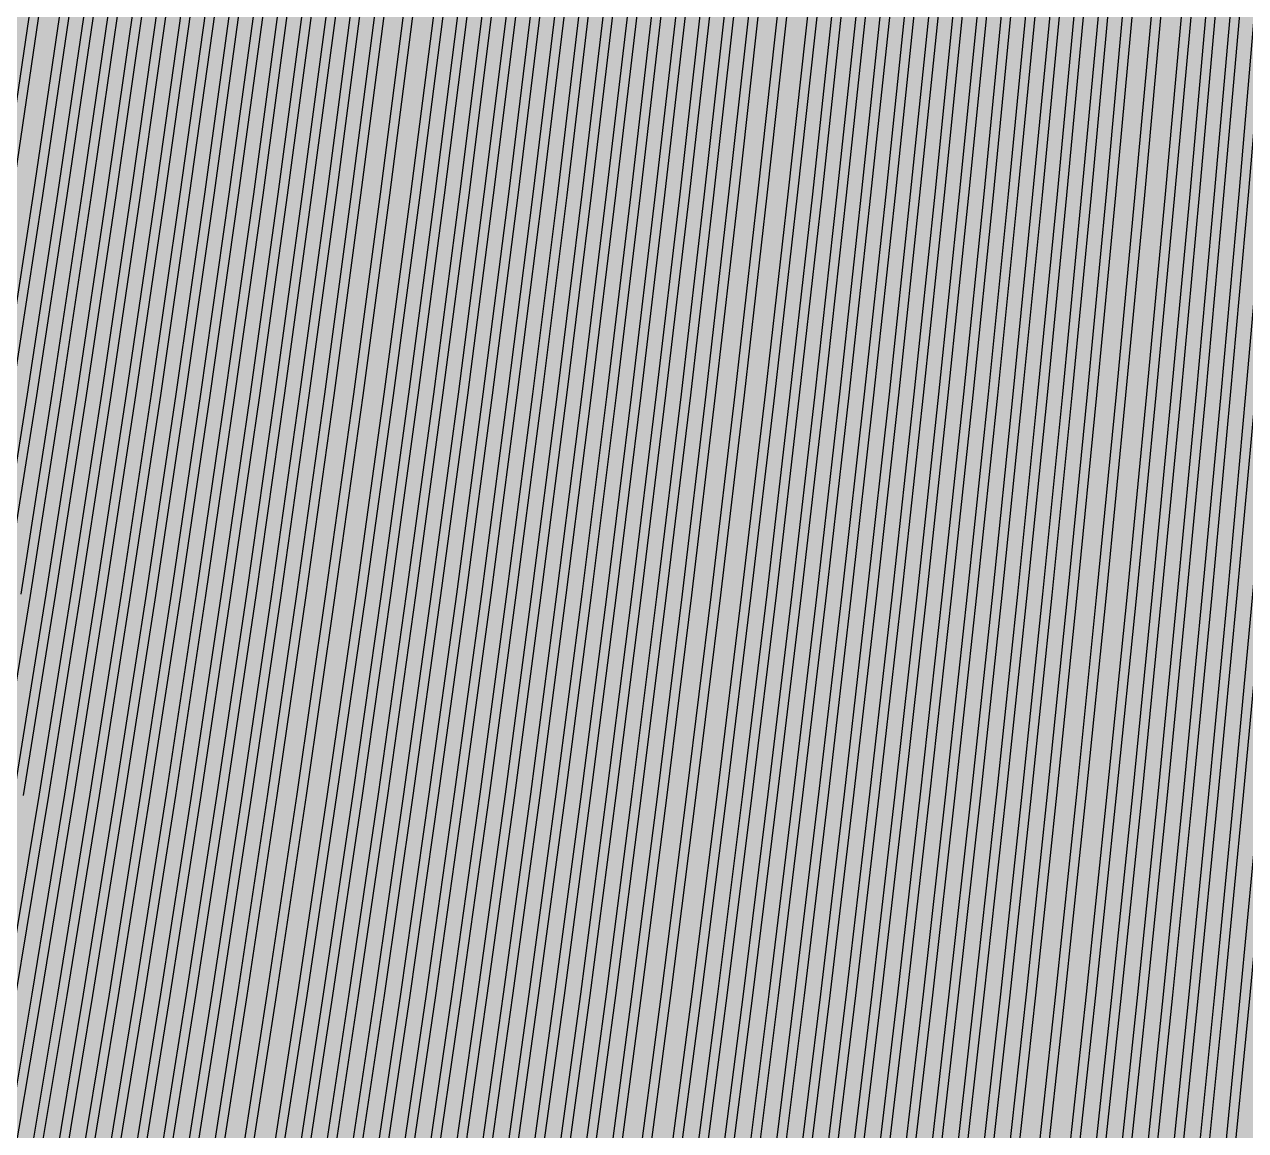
# Model space of a CAD drawing. Header units: metres. Extents: x -7231 to 10969, y -37556 to 1873.
# Drawn here: x 1030.8 to 1299.5, y -1401.5 to -1158.1 of the extents above; entities that cross this region are included whole.
import ezdxf

# ---------------------------------------------------------------- set-up
doc = ezdxf.new("R2010")
doc.units = ezdxf.units.M
doc.layers.add('Metal1', color=4, linetype='CONTINUOUS')
doc.layers.add('Polyimide', color=7, linetype='CONTINUOUS')

msp = doc.modelspace()

# ---------------------------------------------------------------- hatches: boundary and pattern name
at = {"layer": 'Polyimide'}
msp.add_hatch(color=7, dxfattribs=at).paths.add_polyline_path([(4065.69, -468), (4066.67, -501.99), (4068.51, -535.99), (4071.41, -569.99), (4075.54, -603.99), (4081.04, -637.99), (4088.01, -671.99), (4096.52, -705.98), (4106.62, -739.98), (4118.33, -773.98), (4131.63, -807.98), (4146.49, -841.98), (4162.87, -875.98), (4180.68, -909.97), (4199.83, -943.97), (4220.22, -977.97), (4241.73, -1011.97), (4264.21, -1045.97), (4287.52, -1079.96), (4311.51, -1113.96), (4336.01, -1147.96), (4360.86, -1181.96), (4385.88, -1215.96), (4410.89, -1249.96), (4435.74, -1283.95), (4460.24, -1317.95), (4484.23, -1351.95), (4507.54, -1385.95), (4530.02, -1419.95), (4551.53, -1453.94), (4571.92, -1487.94), (4591.07, -1521.94), (4608.88, -1555.94), (4625.26, -1589.94), (4640.12, -1623.94), (4653.42, -1657.93), (4665.13, -1691.93), (4675.23, -1725.93), (4683.74, -1759.93), (4690.71, -1793.93), (4696.21, -1827.93), (4700.34, -1861.92), (4703.24, -1895.92), (4705.08, -1929.92), (4706.06, -1963.92), (4706.44, -1997.92), (4706.5, -2031.91), (4706.5, -4793.02), (4709.95, -4838.39), (4720.22, -4882.71), (4737.08, -4924.98), (4760.13, -4964.2), (4788.85, -4999.49), (4822.58, -5030.03), (4860.53, -5055.12), (4901.85, -5074.18), (4901.85, -5074.18), (4970.68, -5105.23), (5034.7, -5145.26), (5092.76, -5193.54), (5143.8, -5249.19), (5186.89, -5311.2), (5221.24, -5378.44), (5246.23, -5449.69), (5261.41, -5523.66), (5266.5, -5599), (5261.41, -5674.34), (5246.23, -5748.31), (5221.24, -5819.56), (5186.89, -5886.8), (5143.8, -5948.81), (5092.76, -6004.46), (5034.7, -6052.74), (4970.68, -6092.77), (4901.85, -6123.82), (4860.53, -6142.88), (4822.58, -6167.97), (4788.85, -6198.51), (4760.13, -6233.8), (4737.08, -6273.02), (4720.22, -6315.29), (4709.95, -6359.61), (4706.5, -6404.98), (4706.5, -9221.52), (4709.95, -9266.88), (4720.22, -9311.21), (4737.08, -9353.47), (4760.13, -9392.7), (4788.85, -9427.98), (4822.58, -9458.52), (4860.53, -9483.61), (4901.85, -9502.67), (4970.68, -9533.72), (5034.7, -9573.75), (5092.76, -9622.03), (5143.8, -9677.68), (5186.89, -9739.69), (5221.24, -9806.94), (5246.23, -9878.19), (5261.41, -9952.16), (5266.5, -10027.49), (5261.41, -10102.83), (5246.23, -10176.8), (5221.24, -10248.05), (5186.89, -10315.3), (5143.8, -10377.31), (5092.76, -10432.96), (5034.7, -10481.24), (4970.68, -10521.27), (4901.85, -10552.32), (4860.53, -10571.38), (4822.58, -10596.46), (4788.85, -10627), (4760.13, -10662.29), (4737.08, -10701.52), (4720.22, -10743.78), (4709.95, -10788.1), (4706.5, -10833.47), (4706.5, -13650.01), (4709.95, -13695.38), (4720.22, -13739.7), (4737.08, -13781.96), (4760.13, -13821.19), (4788.85, -13856.48), (4822.58, -13887.02), (4860.53, -13912.11), (4901.85, -13931.17), (4970.68, -13962.22), (5034.7, -14002.25), (5092.76, -14050.53), (5143.8, -14106.18), (5186.89, -14168.19), (5221.24, -14235.43), (5246.23, -14306.68), (5261.41, -14380.65), (5266.5, -14455.99), (5261.41, -14531.33), (5246.23, -14605.29), (5221.24, -14676.55), (5186.89, -14743.79), (5143.8, -14805.8), (5092.76, -14861.45), (5034.7, -14909.73), (4970.68, -14949.76), (4901.85, -14980.81), (4860.53, -14999.87), (4822.58, -15024.96), (4788.85, -15055.5), (4760.13, -15090.79), (4737.08, -15130.01), (4720.22, -15172.27), (4709.95, -15216.6), (4706.5, -15261.97), (4706.5, -15455.99), (4720.95, -15750.04), (4764.14, -16041.26), (4835.68, -16326.84), (4934.86, -16604.04), (5060.74, -16870.18), (5212.09, -17122.7), (5387.47, -17359.17), (5585.18, -17577.31), (5803.32, -17775.02), (6039.79, -17950.4), (6292.31, -18101.75), (6558.45, -18227.63), (6835.65, -18326.81), (7121.23, -18398.34), (7412.45, -18441.54), (7706.5, -18455.99), (9969.01, -18455.99), (10047.42, -18459.84), (10125.08, -18471.36), (10201.23, -18490.44), (10275.15, -18516.89), (10346.12, -18550.45), (10413.46, -18590.81), (10476.52, -18637.58), (10534.69, -18690.3), (10587.41, -18748.47), (10634.18, -18811.53), (10674.54, -18878.87), (10708.11, -18949.84), (10734.56, -19023.76), (10753.63, -19099.92), (10765.15, -19177.58), (10769.01, -19255.99), (10769.01, -20895.8), (10730.24, -20951.41), (10694.6, -21009.08), (10662.21, -21068.63), (10633.17, -21129.89), (10607.55, -21192.66), (10585.45, -21256.74), (10566.93, -21321.96), (10552.05, -21388.09), (10540.84, -21454.95), (10533.35, -21522.33), (10529.6, -21590.02), (10529.6, -21657.81), (10533.35, -21725.5), (10540.84, -21792.87), (10552.05, -21859.73), (10566.93, -21925.87), (10585.45, -21991.08), (10607.55, -22055.17), (10633.17, -22117.94), (10662.21, -22179.19), (10694.6, -22238.74), (10730.24, -22296.41), (10769.01, -22352.03), (10769.01, -32454.24), (10728.74, -32510.49), (10691.72, -32568.92), (10658.05, -32629.35), (10627.85, -32691.58), (10601.2, -32755.42), (10578.21, -32820.67), (10558.93, -32887.1), (10543.44, -32954.52), (10531.77, -33022.71), (10523.97, -33091.44), (10520.07, -33160.51), (10520.07, -33229.69), (10523.97, -33298.75), (10531.77, -33367.49), (10543.44, -33435.67), (10558.93, -33503.09), (10578.21, -33569.53), (10601.2, -33634.77), (10627.85, -33698.61), (10658.05, -33760.85), (10691.72, -33821.28), (10728.74, -33879.71), (10769.01, -33935.96), (10769.01, -36556), (10765.15, -36634.41), (10753.63, -36712.07), (10734.56, -36788.23), (10708.11, -36862.15), (10674.54, -36933.12), (10634.18, -37000.46), (10587.41, -37063.51), (10534.69, -37121.69), (10476.52, -37174.41), (10413.46, -37221.18), (10346.12, -37261.54), (10275.15, -37295.1), (10201.23, -37321.55), (10125.08, -37340.63), (10047.42, -37352.15), (9969.01, -37356), (-6231.01, -37356), (-6309.42, -37352.15), (-6387.08, -37340.63), (-6463.23, -37321.55), (-6537.15, -37295.1), (-6608.12, -37261.54), (-6675.46, -37221.18), (-6738.52, -37174.41), (-6796.69, -37121.69), (-6849.41, -37063.51), (-6896.18, -37000.46), (-6936.54, -36933.12), (-6970.11, -36862.15), (-6996.56, -36788.23), (-7015.63, -36712.07), (-7027.15, -36634.41), (-7031.01, -36556), (-7031.01, -33936), (-6990.74, -33879.75), (-6953.7, -33821.31), (-6920.03, -33760.88), (-6889.82, -33698.64), (-6863.18, -33634.8), (-6840.18, -33569.55), (-6820.9, -33503.11), (-6805.4, -33435.69), (-6793.74, -33367.49), (-6785.94, -33298.75), (-6782.03, -33229.68), (-6782.03, -33160.5), (-6785.94, -33091.43), (-6793.74, -33022.69), (-6805.4, -32954.5), (-6820.9, -32887.07), (-6840.18, -32820.63), (-6863.18, -32755.39), (-6889.82, -32691.54), (-6920.03, -32629.3), (-6953.7, -32568.87), (-6990.74, -32510.43), (-7031.01, -32454.18), (-7031.01, -22364.83), (-6990.74, -22308.58), (-6953.7, -22250.14), (-6920.03, -22189.71), (-6889.82, -22127.47), (-6863.18, -22063.62), (-6840.18, -21998.38), (-6820.9, -21931.94), (-6805.4, -21864.51), (-6793.74, -21796.32), (-6785.94, -21727.58), (-6782.03, -21658.51), (-6782.03, -21589.33), (-6785.94, -21520.26), (-6793.74, -21451.52), (-6805.4, -21383.32), (-6820.9, -21315.9), (-6840.18, -21249.46), (-6863.18, -21184.21), (-6889.82, -21120.37), (-6920.03, -21058.13), (-6953.7, -20997.7), (-6990.74, -20939.26), (-7031.01, -20883.01), (-7031.01, -19255.99), (-7027.15, -19177.58), (-7015.63, -19099.92), (-6996.56, -19023.76), (-6970.11, -18949.84), (-6936.54, -18878.87), (-6896.18, -18811.53), (-6849.41, -18748.47), (-6796.69, -18690.3), (-6738.52, -18637.58), (-6675.46, -18590.81), (-6608.12, -18550.45), (-6537.15, -18516.89), (-6463.23, -18490.44), (-6387.08, -18471.36), (-6309.42, -18459.84), (-6231.01, -18455.99), (-3968.5, -18455.99), (-3674.45, -18441.54), (-3383.23, -18398.34), (-3097.65, -18326.81), (-2820.45, -18227.63), (-2554.31, -18101.75), (-2301.79, -17950.4), (-2065.32, -17775.02), (-1847.18, -17577.31), (-1649.47, -17359.17), (-1474.09, -17122.7), (-1322.74, -16870.18), (-1196.86, -16604.04), (-1097.68, -16326.84), (-1026.14, -16041.26), (-982.95, -15750.04), (-968.5, -15455.99), (-968.5, -15261.97), (-971.95, -15216.6), (-982.22, -15172.27), (-999.08, -15130.01), (-1022.13, -15090.79), (-1050.85, -15055.5), (-1084.58, -15024.96), (-1122.53, -14999.87), (-1163.85, -14980.81), (-1232.68, -14949.76), (-1296.7, -14909.73), (-1354.76, -14861.45), (-1405.8, -14805.8), (-1448.89, -14743.79), (-1483.24, -14676.55), (-1508.23, -14605.29), (-1523.41, -14531.33), (-1528.5, -14455.99), (-1523.41, -14380.65), (-1508.23, -14306.68), (-1483.24, -14235.43), (-1448.89, -14168.19), (-1405.8, -14106.18), (-1354.76, -14050.53), (-1296.7, -14002.25), (-1232.68, -13962.22), (-1163.85, -13931.17), (-1122.53, -13912.11), (-1084.58, -13887.02), (-1050.85, -13856.48), (-1022.13, -13821.19), (-999.08, -13781.96), (-982.22, -13739.7), (-971.95, -13695.38), (-968.5, -13650.01), (-968.5, -12309.64), (-971.95, -12264.27), (-982.22, -12219.94), (-999.08, -12177.68), (-1022.13, -12138.46), (-1050.85, -12103.17), (-1084.58, -12072.63), (-1122.53, -12047.54), (-1163.85, -12028.48), (-1232.68, -11997.43), (-1296.7, -11957.4), (-1354.76, -11909.12), (-1405.8, -11853.47), (-1448.89, -11791.46), (-1483.24, -11724.22), (-1508.23, -11652.96), (-1523.41, -11579), (-1528.5, -11503.66), (-1523.41, -11428.32), (-1508.23, -11354.35), (-1483.24, -11283.1), (-1448.89, -11215.86), (-1405.8, -11153.85), (-1354.76, -11098.2), (-1296.7, -11049.92), (-1232.68, -11009.89), (-1163.85, -10978.84), (-1122.53, -10959.78), (-1084.58, -10934.69), (-1050.85, -10904.15), (-1022.13, -10868.86), (-999.08, -10829.63), (-982.22, -10787.37), (-971.95, -10743.05), (-968.5, -10697.68), (-968.5, -9357.31), (-971.95, -9311.94), (-982.22, -9267.62), (-999.08, -9225.35), (-1022.13, -9186.13), (-1050.85, -9150.84), (-1084.58, -9120.3), (-1122.53, -9095.21), (-1163.85, -9076.15), (-1163.85, -9076.15), (-1232.68, -9045.1), (-1296.7, -9005.07), (-1354.76, -8956.79), (-1405.8, -8901.14), (-1448.89, -8839.13), (-1483.24, -8771.89), (-1508.23, -8700.64), (-1523.41, -8626.67), (-1528.5, -8551.33), (-1523.41, -8475.99), (-1508.23, -8402.02), (-1483.24, -8330.77), (-1448.89, -8263.53), (-1405.8, -8201.52), (-1354.76, -8145.87), (-1296.7, -8097.59), (-1232.68, -8057.56), (-1163.85, -8026.51), (-1163.85, -8026.51), (-1122.53, -8007.45), (-1084.58, -7982.36), (-1050.85, -7951.82), (-1022.13, -7916.53), (-999.08, -7877.31), (-982.22, -7835.04), (-971.95, -7790.72), (-968.5, -7745.35), (-968.5, -6404.98), (-971.95, -6359.61), (-982.22, -6315.29), (-999.08, -6273.02), (-1022.13, -6233.8), (-1050.85, -6198.51), (-1084.58, -6167.97), (-1122.53, -6142.88), (-1163.85, -6123.82), (-1163.85, -6123.82), (-1232.68, -6092.77), (-1296.7, -6052.74), (-1354.76, -6004.46), (-1405.8, -5948.81), (-1448.89, -5886.8), (-1483.24, -5819.56), (-1508.23, -5748.31), (-1523.41, -5674.34), (-1528.5, -5599), (-1523.41, -5523.66), (-1508.23, -5449.69), (-1483.24, -5378.44), (-1448.89, -5311.2), (-1405.8, -5249.19), (-1354.76, -5193.54), (-1296.7, -5145.26), (-1232.68, -5105.23), (-1163.85, -5074.18), (-1163.85, -5074.18), (-1122.53, -5055.12), (-1084.58, -5030.03), (-1050.85, -4999.49), (-1022.13, -4964.2), (-999.08, -4924.98), (-982.22, -4882.71), (-971.95, -4838.39), (-968.5, -4793.02), (-968.5, -2031.91), (-968.44, -1997.92), (-968.06, -1963.92), (-967.05, -1929.92), (-965.18, -1895.92), (-962.22, -1861.92), (-958.01, -1827.93), (-952.41, -1793.93), (-945.31, -1759.93), (-936.64, -1725.93), (-926.35, -1691.93), (-914.43, -1657.93), (-900.88, -1623.94), (-885.74, -1589.94), (-869.05, -1555.94), (-850.91, -1521.94), (-831.4, -1487.94), (-810.63, -1453.94), (-788.72, -1419.95), (-765.82, -1385.95), (-742.07, -1351.95), (-717.63, -1317.95), (-692.67, -1283.95), (-667.36, -1249.96), (-641.88, -1215.96), (-616.39, -1181.96), (-591.08, -1147.96), (-566.12, -1113.96), (-541.68, -1079.96), (-517.93, -1045.97), (-495.03, -1011.97), (-473.12, -977.97), (-452.35, -943.97), (-432.84, -909.97), (-414.7, -875.98), (-398.01, -841.98), (-382.87, -807.98), (-369.32, -773.98), (-357.4, -739.98), (-347.11, -705.98), (-338.44, -671.99), (-331.34, -637.99), (-325.74, -603.99), (-321.53, -569.99), (-318.57, -535.99), (-316.7, -501.99), (-315.69, -468), (-315.31, -434), (-315.25, -400), (-315.25, 401), (-315.25, 451), (-315.25, 1644), (-270.25, 1644), (-270.03, 1637.13), (-269.35, 1630.29), (-268.23, 1623.52), (-266.67, 1616.82), (-264.68, 1610.25), (-262.26, 1603.82), (-259.42, 1597.56), (-256.18, 1591.5), (-252.55, 1585.67), (-248.55, 1580.08), (-244.19, 1574.77), (-239.5, 1569.75), (-234.48, 1565.06), (-229.17, 1560.7), (-223.58, 1556.7), (-217.75, 1553.07), (-211.69, 1549.83), (-205.43, 1546.99), (-199, 1544.57), (-192.43, 1542.58), (-185.73, 1541.02), (-178.96, 1539.9), (-172.12, 1539.22), (-165.25, 1539), (-158.38, 1539.22), (-151.54, 1539.9), (-144.77, 1541.02), (-138.07, 1542.58), (-131.5, 1544.57), (-125.07, 1546.99), (-118.81, 1549.83), (-112.75, 1553.07), (-106.92, 1556.7), (-101.33, 1560.7), (-96.02, 1565.06), (-91, 1569.75), (-86.31, 1574.77), (-81.95, 1580.08), (-77.95, 1585.67), (-74.32, 1591.5), (-71.08, 1597.56), (-68.24, 1603.82), (-65.82, 1610.25), (-63.83, 1616.82), (-62.27, 1623.52), (-61.15, 1630.29), (-60.47, 1637.13), (-60.25, 1644), (1853, 1644), (1853, 1573), (3815.25, 1573), (3815.46, 1579.54), (3816.11, 1586.05), (3817.17, 1592.51), (3818.66, 1598.88), (3820.56, 1605.14), (3822.86, 1611.27), (3825.56, 1617.23), (3828.65, 1623), (3832.1, 1628.56), (3835.91, 1633.88), (3840.07, 1638.93), (3844.54, 1643.71), (3849.32, 1648.18), (3854.37, 1652.34), (3859.69, 1656.15), (3865.25, 1659.6), (3871.02, 1662.69), (3876.98, 1665.39), (3883.11, 1667.69), (3889.37, 1669.59), (3895.74, 1671.08), (3902.2, 1672.14), (3908.71, 1672.79), (3915.25, 1673), (3921.79, 1672.79), (3928.3, 1672.14), (3934.76, 1671.08), (3941.13, 1669.59), (3947.39, 1667.69), (3953.52, 1665.39), (3959.48, 1662.69), (3965.25, 1659.6), (3970.81, 1656.15), (3976.13, 1652.34), (3981.18, 1648.18), (3985.96, 1643.71), (3990.43, 1638.93), (3994.59, 1633.88), (3998.4, 1628.56), (4001.85, 1623), (4004.94, 1617.23), (4007.64, 1611.27), (4009.94, 1605.14), (4011.84, 1598.88), (4013.33, 1592.51), (4014.39, 1586.05), (4015.04, 1579.54), (4015.25, 1573), (4065.25, 1573), (4065.25, 451), (4065.25, 401), (4065.25, -400), (4065.31, -434), (4065.69, -468)])

# ---------------------------------------------------------------- linework, layer by layer
at = {"layer": 'Metal1'}
for points in [[(1024.51, -1283.43), (1031.45, -1239.42), (1038.13, -1195.41), (1044.55, -1151.39), (1050.73, -1107.38), (1056.66, -1063.36), (1062.34, -1019.35), (1067.78, -975.34), (1072.98, -931.32), (1077.94, -887.31), (1082.66, -843.3), (1087.15, -799.28), (1091.41, -755.27)], [(1098.28, -755.45), (1094.06, -799.48), (1089.61, -843.5), (1084.93, -887.53), (1080.02, -931.55), (1074.87, -975.58), (1069.48, -1019.6), (1063.85, -1063.62), (1057.98, -1107.65), (1051.86, -1151.67), (1045.49, -1195.7), (1038.87, -1239.72), (1032, -1283.75), (1024.87, -1327.77)], [(1025.05, -1415.48), (1032.48, -1371.47), (1039.66, -1327.45), (1046.58, -1283.44), (1053.25, -1239.42), (1059.67, -1195.41), (1065.85, -1151.4), (1071.79, -1107.38), (1077.49, -1063.37), (1082.95, -1019.36), (1088.18, -975.34), (1093.18, -931.33), (1097.95, -887.31), (1102.49, -843.3), (1106.81, -799.29), (1110.91, -755.27)], [(1025.99, -1239.42), (1032.74, -1195.4), (1039.23, -1151.39), (1045.46, -1107.38), (1051.45, -1063.36), (1057.19, -1019.35), (1062.68, -975.34), (1067.93, -931.32), (1072.93, -887.31), (1077.7, -843.3), (1082.24, -799.28), (1086.54, -755.27)], [(1026.06, -1195.4), (1032.56, -1151.39), (1038.81, -1107.38), (1044.81, -1063.36), (1050.56, -1019.35), (1056.06, -975.34), (1061.32, -931.32), (1066.33, -887.31), (1071.11, -843.29), (1075.65, -799.28), (1079.96, -755.27)], [(1093.4, -755.46), (1089.14, -799.48), (1084.65, -843.5), (1079.93, -887.53), (1074.96, -931.55), (1069.76, -975.58), (1064.32, -1019.6), (1058.64, -1063.63), (1052.71, -1107.65), (1046.53, -1151.68), (1040.1, -1195.7), (1033.42, -1239.72), (1026.48, -1283.75)], [(1026.82, -1371.46), (1034.07, -1327.45), (1041.06, -1283.44), (1047.8, -1239.42), (1054.29, -1195.41), (1060.53, -1151.4), (1066.53, -1107.38), (1072.28, -1063.37), (1077.8, -1019.35), (1083.08, -975.34), (1088.13, -931.33), (1092.95, -887.31), (1097.54, -843.3), (1101.9, -799.29), (1106.03, -755.27)], [(1112.9, -755.45), (1108.8, -799.48), (1104.48, -843.5), (1099.94, -887.52), (1095.17, -931.55), (1090.17, -975.57), (1084.94, -1019.6), (1079.47, -1063.62), (1073.77, -1107.65), (1067.83, -1151.67), (1061.65, -1195.69), (1055.23, -1239.72), (1048.55, -1283.74), (1041.63, -1327.77), (1034.45, -1371.79), (1027.02, -1415.82)], [(1088.53, -755.46), (1084.23, -799.48), (1079.69, -843.51), (1074.92, -887.53), (1069.91, -931.55), (1064.66, -975.58), (1059.17, -1019.6), (1053.43, -1063.63), (1047.45, -1107.65), (1041.21, -1151.68), (1034.72, -1195.7), (1027.97, -1239.73)], [(1081.95, -755.46), (1077.64, -799.48), (1073.1, -843.51), (1068.32, -887.53), (1063.3, -931.55), (1058.04, -975.58), (1052.54, -1019.6), (1046.79, -1063.63), (1040.79, -1107.65), (1034.54, -1151.68), (1028.04, -1195.7)], [(1028.48, -1327.45), (1035.54, -1283.44), (1042.35, -1239.42), (1048.9, -1195.41), (1055.2, -1151.39), (1061.26, -1107.38), (1067.07, -1063.37), (1072.65, -1019.35), (1077.98, -975.34), (1083.08, -931.33), (1087.94, -887.31), (1092.58, -843.3), (1096.98, -799.28), (1101.16, -755.27)], [(1108.02, -755.45), (1103.89, -799.48), (1099.53, -843.5), (1094.94, -887.53), (1090.12, -931.55), (1085.07, -975.57), (1079.79, -1019.6), (1074.27, -1063.62), (1068.51, -1107.65), (1062.51, -1151.67), (1056.27, -1195.7), (1049.78, -1239.72), (1043.04, -1283.74), (1036.04, -1327.77), (1028.8, -1371.79)], [(1030.02, -1283.43), (1036.9, -1239.42), (1043.51, -1195.41), (1049.88, -1151.39), (1056, -1107.38), (1061.87, -1063.37), (1067.49, -1019.35), (1072.88, -975.34), (1078.03, -931.32), (1082.94, -887.31), (1087.62, -843.3), (1092.07, -799.28), (1096.29, -755.27)], [(1103.15, -755.45), (1098.97, -799.48), (1094.57, -843.5), (1089.93, -887.53), (1085.07, -931.55), (1079.97, -975.58), (1074.63, -1019.6), (1069.06, -1063.62), (1063.24, -1107.65), (1057.18, -1151.67), (1050.88, -1195.7), (1044.32, -1239.72), (1037.52, -1283.75), (1030.46, -1327.77)], [(1030.78, -1415.48), (1038.14, -1371.47), (1045.24, -1327.45), (1052.1, -1283.44), (1058.7, -1239.43), (1065.06, -1195.41), (1071.18, -1151.4), (1077.06, -1107.38), (1082.7, -1063.37), (1088.11, -1019.36), (1093.28, -975.34), (1098.23, -931.33), (1102.95, -887.32), (1107.45, -843.3), (1111.73, -799.29), (1115.78, -755.27)], [(1117.77, -755.45), (1113.72, -799.48), (1109.44, -843.5), (1104.94, -887.52), (1100.22, -931.55), (1095.27, -975.57), (1090.09, -1019.6), (1084.68, -1063.62), (1079.04, -1107.64), (1073.16, -1151.67), (1067.04, -1195.69), (1060.68, -1239.72), (1054.07, -1283.74), (1047.22, -1327.77), (1040.11, -1371.79), (1032.76, -1415.82)], [(1036.52, -1415.48), (1043.8, -1371.47), (1050.83, -1327.45), (1057.61, -1283.44), (1064.15, -1239.43), (1070.45, -1195.41), (1076.5, -1151.4), (1082.32, -1107.39), (1087.91, -1063.37), (1093.26, -1019.36), (1098.39, -975.34), (1103.28, -931.33), (1107.96, -887.32), (1112.41, -843.3), (1116.64, -799.29), (1120.65, -755.27)], [(1122.65, -755.45), (1118.63, -799.47), (1114.4, -843.5), (1109.95, -887.52), (1105.27, -931.55), (1100.37, -975.57), (1095.25, -1019.59), (1089.89, -1063.62), (1084.3, -1107.64), (1078.48, -1151.67), (1072.43, -1195.69), (1066.13, -1239.72), (1059.59, -1283.74), (1052.81, -1327.76), (1045.77, -1371.79), (1038.49, -1415.81)], [(1042.25, -1415.48), (1049.46, -1371.47), (1056.42, -1327.46), (1063.13, -1283.44), (1069.6, -1239.43), (1075.83, -1195.42), (1081.83, -1151.4), (1087.59, -1107.39), (1093.12, -1063.37), (1098.41, -1019.36), (1103.49, -975.35), (1108.34, -931.33), (1112.96, -887.32), (1117.37, -843.3), (1121.56, -799.29), (1125.53, -755.27)], [(1127.52, -755.45), (1123.55, -799.47), (1119.36, -843.5), (1114.95, -887.52), (1110.32, -931.55), (1105.47, -975.57), (1100.4, -1019.59), (1095.1, -1063.62), (1089.57, -1107.64), (1083.81, -1151.67), (1077.81, -1195.69), (1071.58, -1239.71), (1065.11, -1283.74), (1058.39, -1327.76), (1051.43, -1371.79), (1044.22, -1415.81)], [(1047.98, -1415.49), (1055.12, -1371.47), (1062, -1327.46), (1068.65, -1283.44), (1075.05, -1239.43), (1081.22, -1195.42), (1087.15, -1151.4), (1092.85, -1107.39), (1098.32, -1063.37), (1103.57, -1019.36), (1108.59, -975.35), (1113.39, -931.33), (1117.97, -887.32), (1122.33, -843.3), (1126.47, -799.29), (1130.4, -755.28)], [(1132.39, -755.45), (1128.46, -799.47), (1124.32, -843.5), (1119.95, -887.52), (1115.38, -931.54), (1110.58, -975.57), (1105.55, -1019.59), (1100.31, -1063.62), (1094.84, -1107.64), (1089.13, -1151.66), (1083.2, -1195.69), (1077.03, -1239.71), (1070.63, -1283.74), (1063.98, -1327.76), (1057.09, -1371.79), (1049.96, -1415.81)], [(1053.72, -1415.49), (1060.78, -1371.47), (1067.59, -1327.46), (1074.17, -1283.45), (1080.5, -1239.43), (1086.61, -1195.42), (1092.48, -1151.4), (1098.12, -1107.39), (1103.53, -1063.38), (1108.72, -1019.36), (1113.69, -975.35), (1118.44, -931.33), (1122.97, -887.32), (1127.28, -843.31), (1131.39, -799.29), (1135.28, -755.28)], [(1137.27, -755.45), (1133.38, -799.47), (1129.27, -843.5), (1124.96, -887.52), (1120.43, -931.54), (1115.68, -975.57), (1110.71, -1019.59), (1105.52, -1063.62), (1100.1, -1107.64), (1094.46, -1151.66), (1088.59, -1195.69), (1082.48, -1239.71), (1076.14, -1283.74), (1069.57, -1327.76), (1062.75, -1371.78), (1055.69, -1415.81)], [(1059.45, -1415.49), (1066.43, -1371.47), (1073.18, -1327.46), (1079.68, -1283.45), (1085.95, -1239.43), (1091.99, -1195.42), (1097.8, -1151.41), (1103.38, -1107.39), (1108.74, -1063.38), (1113.88, -1019.36), (1118.79, -975.35), (1123.49, -931.33), (1127.97, -887.32), (1132.24, -843.31), (1136.3, -799.29), (1140.15, -755.28)], [(1142.14, -755.45), (1138.29, -799.47), (1134.23, -843.49), (1129.96, -887.52), (1125.48, -931.54), (1120.78, -975.57), (1115.86, -1019.59), (1110.73, -1063.61), (1105.37, -1107.64), (1099.78, -1151.66), (1093.97, -1195.69), (1087.93, -1239.71), (1081.66, -1283.73), (1075.16, -1327.76), (1068.41, -1371.78), (1061.42, -1415.81)], [(1065.18, -1415.49), (1072.09, -1371.48), (1078.76, -1327.46), (1085.2, -1283.45), (1091.41, -1239.43), (1097.38, -1195.42), (1103.13, -1151.41), (1108.65, -1107.39), (1113.95, -1063.38), (1119.03, -1019.36), (1123.89, -975.35), (1128.54, -931.34), (1132.98, -887.32), (1137.2, -843.31), (1141.21, -799.29), (1145.02, -755.28)], [(1147.02, -755.45), (1143.21, -799.47), (1139.19, -843.49), (1134.97, -887.52), (1130.53, -931.54), (1125.88, -975.56), (1121.02, -1019.59), (1115.93, -1063.61), (1110.63, -1107.64), (1105.11, -1151.66), (1099.36, -1195.68), (1093.39, -1239.71), (1087.18, -1283.73), (1080.74, -1327.76), (1074.07, -1371.78), (1067.16, -1415.81)], [(1070.92, -1415.49), (1077.75, -1371.48), (1084.35, -1327.46), (1090.72, -1283.45), (1096.86, -1239.44), (1102.77, -1195.42), (1108.45, -1151.41), (1113.91, -1107.39), (1119.16, -1063.38), (1124.18, -1019.37), (1128.99, -975.35), (1133.59, -931.34), (1137.98, -887.32), (1142.16, -843.31), (1146.13, -799.29), (1149.9, -755.28)], [(1151.89, -755.45), (1148.12, -799.47), (1144.15, -843.49), (1139.97, -887.52), (1135.58, -931.54), (1130.98, -975.56), (1126.17, -1019.59), (1121.14, -1063.61), (1115.9, -1107.64), (1110.43, -1151.66), (1104.75, -1195.68), (1098.84, -1239.71), (1092.7, -1283.73), (1086.33, -1327.76), (1079.73, -1371.78), (1072.89, -1415.8)], [(1077.41, -1415.49), (1084.22, -1371.48), (1090.79, -1327.46), (1097.13, -1283.45), (1103.24, -1239.44), (1109.12, -1195.42), (1114.78, -1151.41), (1120.22, -1107.39), (1125.44, -1063.38), (1130.44, -1019.37), (1135.23, -975.35), (1139.81, -931.34), (1144.18, -887.32), (1148.34, -843.31), (1152.3, -799.29), (1156.05, -755.28)], [(1158.04, -755.44), (1154.29, -799.47), (1150.33, -843.49), (1146.17, -887.52), (1141.8, -931.54), (1137.22, -975.56), (1132.43, -1019.59), (1127.43, -1063.61), (1122.2, -1107.63), (1116.76, -1151.66), (1111.1, -1195.68), (1105.22, -1239.71), (1099.11, -1283.73), (1092.77, -1327.75), (1086.19, -1371.78), (1079.38, -1415.8)], [(1084.16, -1415.49), (1090.95, -1371.48), (1097.5, -1327.46), (1103.83, -1283.45), (1109.93, -1239.44), (1115.8, -1195.42), (1121.45, -1151.41), (1126.87, -1107.39), (1132.08, -1063.38), (1137.07, -1019.37), (1141.85, -975.35), (1146.42, -931.34), (1150.78, -887.32), (1154.93, -843.31), (1158.88, -799.29), (1162.62, -755.28)], [(1164.61, -755.44), (1160.87, -799.47), (1156.92, -843.49), (1152.77, -887.52), (1148.41, -931.54), (1143.84, -975.56), (1139.06, -1019.59), (1134.07, -1063.61), (1128.86, -1107.63), (1123.43, -1151.66), (1117.78, -1195.68), (1111.91, -1239.71), (1105.81, -1283.73), (1099.48, -1327.75), (1092.92, -1371.78), (1086.13, -1415.8)], [(1089.89, -1415.49), (1096.61, -1371.48), (1103.09, -1327.47), (1109.35, -1283.45), (1115.38, -1239.44), (1121.18, -1195.42), (1126.77, -1151.41), (1132.14, -1107.4), (1137.29, -1063.38), (1142.23, -1019.37), (1146.96, -975.35), (1151.47, -931.34), (1155.78, -887.32), (1159.89, -843.31), (1163.79, -799.3), (1167.49, -755.28)], [(1169.49, -755.44), (1165.79, -799.47), (1161.88, -843.49), (1157.78, -887.51), (1153.46, -931.54), (1148.94, -975.56), (1144.22, -1019.59), (1139.28, -1063.61), (1134.12, -1107.63), (1128.75, -1151.66), (1123.17, -1195.68), (1117.36, -1239.7), (1111.33, -1283.73), (1105.07, -1327.75), (1098.58, -1371.78), (1091.86, -1415.8)], [(1095.62, -1415.5), (1102.26, -1371.48), (1108.68, -1327.47), (1114.86, -1283.45), (1120.83, -1239.44), (1126.57, -1195.43), (1132.09, -1151.41), (1137.4, -1107.4), (1142.5, -1063.38), (1147.38, -1019.37), (1152.06, -975.35), (1156.52, -931.34), (1160.79, -887.33), (1164.85, -843.31), (1168.71, -799.3), (1172.37, -755.28)], [(1174.36, -755.44), (1170.7, -799.47), (1166.84, -843.49), (1162.78, -887.51), (1158.51, -931.54), (1154.05, -975.56), (1149.37, -1019.58), (1144.49, -1063.61), (1139.39, -1107.63), (1134.08, -1151.66), (1128.55, -1195.68), (1122.81, -1239.7), (1116.85, -1283.73), (1110.66, -1327.75), (1104.24, -1371.78), (1097.6, -1415.8)], [(1101.35, -1415.5), (1107.92, -1371.48), (1114.26, -1327.47), (1120.38, -1283.46), (1126.28, -1239.44), (1131.96, -1195.43), (1137.42, -1151.41), (1142.67, -1107.4), (1147.71, -1063.38), (1152.54, -1019.37), (1157.16, -975.36), (1161.58, -931.34), (1165.79, -887.33), (1169.81, -843.31), (1173.62, -799.3), (1177.24, -755.28)], [(1179.24, -755.44), (1175.62, -799.47), (1171.8, -843.49), (1167.78, -887.51), (1163.57, -931.54), (1159.15, -975.56), (1154.52, -1019.58), (1149.69, -1063.61), (1144.65, -1107.63), (1139.4, -1151.65), (1133.94, -1195.68), (1128.26, -1239.7), (1122.36, -1283.73), (1116.24, -1327.75), (1109.9, -1371.77), (1103.33, -1415.8)], [(1107.09, -1415.5), (1113.58, -1371.49), (1119.85, -1327.47), (1125.9, -1283.46), (1131.73, -1239.44), (1137.34, -1195.43), (1142.74, -1151.41), (1147.93, -1107.4), (1152.91, -1063.39), (1157.69, -1019.37), (1162.26, -975.36), (1166.63, -931.34), (1170.79, -887.33), (1174.76, -843.31), (1178.54, -799.3), (1182.12, -755.28)], [(1184.11, -755.44), (1180.53, -799.46), (1176.76, -843.49), (1172.79, -887.51), (1168.62, -931.53), (1164.25, -975.56), (1159.68, -1019.58), (1154.9, -1063.61), (1149.92, -1107.63), (1144.73, -1151.65), (1139.33, -1195.68), (1133.71, -1239.7), (1127.88, -1283.72), (1121.83, -1327.75), (1115.56, -1371.77), (1109.07, -1415.8)], [(1112.82, -1415.5), (1119.24, -1371.49), (1125.44, -1327.47), (1131.42, -1283.46), (1137.18, -1239.44), (1142.73, -1195.43), (1148.07, -1151.42), (1153.2, -1107.4), (1158.12, -1063.39), (1162.84, -1019.37), (1167.36, -975.36), (1171.68, -931.34), (1175.8, -887.33), (1179.72, -843.31), (1183.45, -799.3), (1186.99, -755.28)], [(1188.98, -755.44), (1185.45, -799.46), (1181.71, -843.49), (1177.79, -887.51), (1173.67, -931.53), (1169.35, -975.56), (1164.83, -1019.58), (1160.11, -1063.6), (1155.19, -1107.63), (1150.05, -1151.65), (1144.72, -1195.68), (1139.16, -1239.7), (1133.4, -1283.72), (1127.42, -1327.75), (1121.22, -1371.77), (1114.8, -1415.79)], [(1118.55, -1415.5), (1124.9, -1371.49), (1131.03, -1327.47), (1136.94, -1283.46), (1142.63, -1239.45), (1148.12, -1195.43), (1153.39, -1151.42), (1158.46, -1107.4), (1163.33, -1063.39), (1168, -1019.37), (1172.46, -975.36), (1176.73, -931.34), (1180.8, -887.33), (1184.68, -843.31), (1188.37, -799.3), (1191.86, -755.29)], [(1193.86, -755.44), (1190.36, -799.46), (1186.67, -843.49), (1182.79, -887.51), (1178.72, -931.53), (1174.45, -975.56), (1169.99, -1019.58), (1165.32, -1063.6), (1160.45, -1107.63), (1155.38, -1151.65), (1150.1, -1195.67), (1144.62, -1239.7), (1138.92, -1283.72), (1133.01, -1327.75), (1126.88, -1371.77), (1120.53, -1415.79)], [(1124.29, -1415.5), (1130.56, -1371.49), (1136.61, -1327.48), (1142.45, -1283.46), (1148.08, -1239.45), (1153.5, -1195.43), (1158.72, -1151.42), (1163.73, -1107.4), (1168.54, -1063.39), (1173.15, -1019.37), (1177.56, -975.36), (1181.78, -931.35), (1185.81, -887.33), (1189.64, -843.32), (1193.28, -799.3), (1196.74, -755.29)], [(1198.73, -755.44), (1195.28, -799.46), (1191.63, -843.48), (1187.8, -887.51), (1183.77, -931.53), (1179.55, -975.55), (1175.14, -1019.58), (1170.53, -1063.6), (1165.72, -1107.63), (1160.7, -1151.65), (1155.49, -1195.67), (1150.07, -1239.7), (1144.44, -1283.72), (1138.59, -1327.74), (1132.54, -1371.77), (1126.27, -1415.79)], [(1130.02, -1415.51), (1136.22, -1371.49), (1142.2, -1327.48), (1147.97, -1283.46), (1153.53, -1239.45), (1158.89, -1195.43), (1164.04, -1151.42), (1168.99, -1107.4), (1173.75, -1063.39), (1178.3, -1019.38), (1182.66, -975.36), (1186.83, -931.35), (1190.81, -887.33), (1194.6, -843.32), (1198.2, -799.3), (1201.61, -755.29)], [(1203.61, -755.44), (1200.19, -799.46), (1196.59, -843.48), (1192.8, -887.51), (1188.82, -931.53), (1184.65, -975.55), (1180.29, -1019.58), (1175.74, -1063.6), (1170.98, -1107.62), (1166.03, -1151.65), (1160.88, -1195.67), (1155.52, -1239.69), (1149.95, -1283.72), (1144.18, -1327.74), (1138.2, -1371.77), (1132, -1415.79)], [(1135.75, -1415.51), (1141.88, -1371.49), (1147.79, -1327.48), (1153.49, -1283.46), (1158.98, -1239.45), (1164.28, -1195.44), (1169.37, -1151.42), (1174.26, -1107.41), (1178.96, -1063.39), (1183.46, -1019.38), (1187.76, -975.36), (1191.88, -931.35), (1195.81, -887.33), (1199.55, -843.32), (1203.11, -799.3), (1206.48, -755.29)], [(1208.48, -755.44), (1205.11, -799.46), (1201.55, -843.48), (1197.8, -887.51), (1193.87, -931.53), (1189.76, -975.55), (1185.45, -1019.58), (1180.94, -1063.6), (1176.25, -1107.62), (1171.36, -1151.65), (1166.26, -1195.67), (1160.97, -1239.69), (1155.47, -1283.72), (1149.77, -1327.74), (1143.86, -1371.76), (1137.73, -1415.79)], [(1141.49, -1415.51), (1147.53, -1371.5), (1153.37, -1327.48), (1159.01, -1283.47), (1164.44, -1239.45), (1169.66, -1195.44), (1174.69, -1151.42), (1179.53, -1107.41), (1184.16, -1063.39), (1188.61, -1019.38), (1192.87, -975.36), (1196.93, -931.35), (1200.82, -887.33), (1204.51, -843.32), (1208.03, -799.3), (1211.36, -755.29)], [(1213.35, -755.44), (1210.02, -799.46), (1206.51, -843.48), (1202.81, -887.51), (1198.93, -931.53), (1194.86, -975.55), (1190.6, -1019.57), (1186.15, -1063.6), (1181.51, -1107.62), (1176.68, -1151.64), (1171.65, -1195.67), (1166.42, -1239.69), (1160.99, -1283.72), (1155.36, -1327.74), (1149.52, -1371.76), (1143.47, -1415.79)], [(1147.22, -1415.51), (1153.19, -1371.5), (1158.96, -1327.48), (1164.52, -1283.47), (1169.89, -1239.45), (1175.05, -1195.44), (1180.02, -1151.42), (1184.79, -1107.41), (1189.37, -1063.39), (1193.76, -1019.38), (1197.97, -975.36), (1201.99, -931.35), (1205.82, -887.33), (1209.47, -843.32), (1212.94, -799.3), (1216.23, -755.29)], [(1218.23, -755.43), (1214.94, -799.46), (1211.46, -843.48), (1207.81, -887.5), (1203.98, -931.53), (1199.96, -975.55), (1195.75, -1019.57), (1191.36, -1063.6), (1186.78, -1107.62), (1182.01, -1151.64), (1177.04, -1195.67), (1171.87, -1239.69), (1166.51, -1283.71), (1160.94, -1327.74), (1155.18, -1371.76), (1149.2, -1415.78)], [(1152.95, -1415.51), (1158.85, -1371.5), (1164.55, -1327.48), (1170.04, -1283.47), (1175.34, -1239.45), (1180.44, -1195.44), (1185.34, -1151.42), (1190.06, -1107.41), (1194.58, -1063.4), (1198.92, -1019.38), (1203.07, -975.37), (1207.04, -931.35), (1210.82, -887.34), (1214.43, -843.32), (1217.86, -799.31), (1221.11, -755.29)], [(1223.1, -755.43), (1219.85, -799.46), (1216.42, -843.48), (1212.82, -887.5), (1209.03, -931.53), (1205.06, -975.55), (1200.91, -1019.57), (1196.57, -1063.6), (1192.05, -1107.62), (1187.33, -1151.64), (1182.42, -1195.67), (1177.32, -1239.69), (1172.03, -1283.71), (1166.53, -1327.74), (1160.83, -1371.76), (1154.93, -1415.78)], [(1158.69, -1415.51), (1164.51, -1371.5), (1170.13, -1327.49), (1175.56, -1283.47), (1180.79, -1239.46), (1185.82, -1195.44), (1190.67, -1151.43), (1195.32, -1107.41), (1199.79, -1063.4), (1204.07, -1019.38), (1208.17, -975.37), (1212.09, -931.35), (1215.83, -887.34), (1219.39, -843.32), (1222.77, -799.31), (1225.98, -755.29)], [(1227.97, -755.43), (1224.76, -799.46), (1221.38, -843.48), (1217.82, -887.5), (1214.08, -931.52), (1210.16, -975.55), (1206.06, -1019.57), (1201.78, -1063.59), (1197.31, -1107.62), (1192.66, -1151.64), (1187.81, -1195.66), (1182.77, -1239.69), (1177.54, -1283.71), (1172.12, -1327.73), (1166.49, -1371.76), (1160.67, -1415.78)], [(1165.18, -1415.52), (1170.97, -1371.5), (1176.57, -1327.49), (1181.97, -1283.47), (1187.17, -1239.46), (1192.18, -1195.44), (1197, -1151.43), (1201.63, -1107.41), (1206.07, -1063.4), (1210.33, -1019.38), (1214.41, -975.37), (1218.31, -931.35), (1222.03, -887.34), (1225.57, -843.32), (1228.94, -799.31), (1232.13, -755.29)], [(1234.12, -755.43), (1230.93, -799.46), (1227.56, -843.48), (1224.02, -887.5), (1220.3, -931.52), (1216.4, -975.55), (1212.32, -1019.57), (1208.06, -1063.59), (1203.62, -1107.62), (1198.99, -1151.64), (1194.17, -1195.66), (1189.15, -1239.69), (1183.95, -1283.71), (1178.55, -1327.73), (1172.96, -1371.76), (1167.16, -1415.78)], [(1171.93, -1415.52), (1177.71, -1371.5), (1183.29, -1327.49), (1188.67, -1283.47), (1193.86, -1239.46), (1198.86, -1195.44), (1203.66, -1151.43), (1208.28, -1107.41), (1212.71, -1063.4), (1216.96, -1019.38), (1221.03, -975.37), (1224.92, -931.35), (1228.63, -887.34), (1232.16, -843.32), (1235.52, -799.31), (1238.7, -755.29)], [(1240.7, -755.43), (1237.51, -799.46), (1234.15, -843.48), (1230.62, -887.5), (1226.91, -931.52), (1223.02, -975.55), (1218.95, -1019.57), (1214.7, -1063.59), (1210.27, -1107.62), (1205.65, -1151.64), (1200.84, -1195.66), (1195.85, -1239.69), (1190.66, -1283.71), (1185.27, -1327.73), (1179.69, -1371.76), (1173.91, -1415.78)], [(1177.66, -1415.52), (1183.36, -1371.5), (1188.87, -1327.49), (1194.19, -1283.47), (1199.31, -1239.46), (1204.24, -1195.44), (1208.99, -1151.43), (1213.55, -1107.41), (1217.92, -1063.4), (1222.12, -1019.38), (1226.13, -975.37), (1229.97, -931.35), (1233.63, -887.34), (1237.12, -843.32), (1240.43, -799.31), (1243.58, -755.29)], [(1245.57, -755.43), (1242.43, -799.45), (1239.11, -843.48), (1235.62, -887.5), (1231.96, -931.52), (1228.12, -975.55), (1224.11, -1019.57), (1219.91, -1063.59), (1215.54, -1107.62), (1210.98, -1151.64), (1206.23, -1195.66), (1201.3, -1239.69), (1196.17, -1283.71), (1190.86, -1327.73), (1185.35, -1371.76), (1179.64, -1415.78)], [(1183.39, -1415.52), (1189.02, -1371.5), (1194.46, -1327.49), (1199.71, -1283.47), (1204.76, -1239.46), (1209.63, -1195.44), (1214.31, -1151.43), (1218.81, -1107.41), (1223.13, -1063.4), (1227.27, -1019.38), (1231.23, -975.37), (1235.02, -931.35), (1238.63, -887.34), (1242.08, -843.32), (1245.35, -799.31), (1248.45, -755.29)], [(1250.45, -755.43), (1247.34, -799.45), (1244.07, -843.48), (1240.63, -887.5), (1237.01, -931.52), (1233.23, -975.55), (1229.26, -1019.57), (1225.12, -1063.59), (1220.8, -1107.61), (1216.3, -1151.64), (1211.62, -1195.66), (1206.75, -1239.68), (1201.69, -1283.71), (1196.45, -1327.73), (1191.01, -1371.75), (1185.38, -1415.78)], [(1189.13, -1415.52), (1194.68, -1371.51), (1200.05, -1327.49), (1205.22, -1283.48), (1210.21, -1239.46), (1215.01, -1195.45), (1219.64, -1151.43), (1224.08, -1107.42), (1228.34, -1063.4), (1232.42, -1019.39), (1236.33, -975.37), (1240.07, -931.36), (1243.64, -887.34), (1247.04, -843.33), (1250.26, -799.31), (1253.33, -755.29)], [(1255.32, -755.43), (1252.26, -799.45), (1249.03, -843.48), (1245.63, -887.5), (1242.07, -931.52), (1238.33, -975.54), (1234.42, -1019.57), (1230.33, -1063.59), (1226.07, -1107.61), (1221.63, -1151.64), (1217, -1195.66), (1212.2, -1239.68), (1207.21, -1283.71), (1202.03, -1327.73), (1196.67, -1371.75), (1191.11, -1415.78)], [(1194.86, -1415.52), (1200.34, -1371.51), (1205.63, -1327.49), (1210.74, -1283.48), (1215.66, -1239.46), (1220.4, -1195.45), (1224.96, -1151.43), (1229.34, -1107.42), (1233.55, -1063.4), (1237.58, -1019.39), (1241.44, -975.37), (1245.12, -931.36), (1248.64, -887.34), (1251.99, -843.33), (1255.18, -799.31), (1258.2, -755.3)], [(1260.19, -755.43), (1257.17, -799.45), (1253.99, -843.47), (1250.64, -887.5), (1247.12, -931.52), (1243.43, -975.54), (1239.57, -1019.57), (1235.54, -1063.59), (1231.33, -1107.61), (1226.95, -1151.63), (1222.39, -1195.66), (1217.65, -1239.68), (1212.73, -1283.7), (1207.62, -1327.73), (1202.33, -1371.75), (1196.84, -1415.77)], [(1200.59, -1415.52), (1206, -1371.51), (1211.22, -1327.49), (1216.26, -1283.48), (1221.11, -1239.46), (1225.79, -1195.45), (1230.29, -1151.43), (1234.61, -1107.42), (1238.75, -1063.4), (1242.73, -1019.39), (1246.54, -975.37), (1250.17, -931.36), (1253.65, -887.34), (1256.95, -843.33), (1260.09, -799.31), (1263.07, -755.3)], [(1265.07, -755.43), (1262.09, -799.45), (1258.95, -843.47), (1255.64, -887.5), (1252.17, -931.52), (1248.53, -975.54), (1244.72, -1019.56), (1240.75, -1063.59), (1236.6, -1107.61), (1232.28, -1151.63), (1227.78, -1195.66), (1223.1, -1239.68), (1218.25, -1283.7), (1213.21, -1327.73), (1207.99, -1371.75), (1202.58, -1415.77)], [(1206.32, -1415.53), (1211.66, -1371.51), (1216.81, -1327.5), (1221.78, -1283.48), (1226.56, -1239.47), (1231.17, -1195.45), (1235.61, -1151.44), (1239.87, -1107.42), (1243.96, -1063.4), (1247.88, -1019.39), (1251.64, -975.37), (1255.23, -931.36), (1258.65, -887.34), (1261.91, -843.33), (1265.01, -799.31), (1267.95, -755.3)], [(1269.94, -755.43), (1267, -799.45), (1263.9, -843.47), (1260.64, -887.49), (1257.22, -931.52), (1253.63, -975.54), (1249.88, -1019.56), (1245.95, -1063.59), (1241.86, -1107.61), (1237.6, -1151.63), (1233.16, -1195.65), (1228.55, -1239.68), (1223.76, -1283.7), (1218.79, -1327.72), (1213.64, -1371.75), (1208.31, -1415.77)], [(1212.06, -1415.53), (1217.32, -1371.51), (1222.39, -1327.5), (1227.29, -1283.48), (1232.01, -1239.47), (1236.56, -1195.45), (1240.93, -1151.44), (1245.14, -1107.42), (1249.17, -1063.41), (1253.04, -1019.39), (1256.74, -975.38), (1260.28, -931.36), (1263.65, -887.34), (1266.87, -843.33), (1269.92, -799.31), (1272.82, -755.3)], [(1274.82, -755.43), (1271.92, -799.45), (1268.86, -843.47), (1265.65, -887.49), (1262.27, -931.52), (1258.73, -975.54), (1255.03, -1019.56), (1251.16, -1063.58), (1247.13, -1107.61), (1242.93, -1151.63), (1238.55, -1195.65), (1234, -1239.68), (1229.28, -1283.7), (1224.38, -1327.72), (1219.3, -1371.75), (1214.04, -1415.77)], [(1217.79, -1415.53), (1222.98, -1371.51), (1227.98, -1327.5), (1232.81, -1283.48), (1237.47, -1239.47), (1241.95, -1195.45), (1246.26, -1151.44), (1250.4, -1107.42), (1254.38, -1063.41), (1258.19, -1019.39), (1261.84, -975.38), (1265.33, -931.36), (1268.66, -887.35), (1271.83, -843.33), (1274.84, -799.31), (1277.69, -755.3)], [(1279.69, -755.43), (1276.83, -799.45), (1273.82, -843.47), (1270.65, -887.49), (1267.32, -931.52), (1263.83, -975.54), (1260.18, -1019.56), (1256.37, -1063.58), (1252.39, -1107.61), (1248.25, -1151.63), (1243.94, -1195.65), (1239.46, -1239.67), (1234.8, -1283.7), (1229.97, -1327.72), (1224.96, -1371.74), (1219.78, -1415.77)], [(1223.52, -1415.53), (1228.63, -1371.52), (1233.57, -1327.5), (1238.33, -1283.49), (1242.92, -1239.47), (1247.33, -1195.45), (1251.58, -1151.44), (1255.67, -1107.42), (1259.59, -1063.41), (1263.35, -1019.39), (1266.94, -975.38), (1270.38, -931.36), (1273.66, -887.35), (1276.78, -843.33), (1279.75, -799.32), (1282.57, -755.3)], [(1284.56, -755.42), (1281.75, -799.45), (1278.78, -843.47), (1275.65, -887.49), (1272.37, -931.51), (1268.94, -975.54), (1265.34, -1019.56), (1261.58, -1063.58), (1257.66, -1107.61), (1253.58, -1151.63), (1249.32, -1195.65), (1244.91, -1239.67), (1240.32, -1283.7), (1235.56, -1327.72), (1230.62, -1371.74), (1225.51, -1415.77)], [(1229.26, -1415.53), (1234.29, -1371.52), (1239.16, -1327.5), (1243.85, -1283.49), (1248.37, -1239.47), (1252.72, -1195.46), (1256.91, -1151.44), (1260.93, -1107.43), (1264.8, -1063.41), (1268.5, -1019.39), (1272.04, -975.38), (1275.43, -931.36), (1278.66, -887.35), (1281.74, -843.33), (1284.67, -799.32), (1287.44, -755.3)], [(1289.44, -755.42), (1286.66, -799.45), (1283.74, -843.47), (1280.66, -887.49), (1277.42, -931.51), (1274.04, -975.54), (1270.49, -1019.56), (1266.79, -1063.58), (1262.93, -1107.6), (1258.9, -1151.63), (1254.71, -1195.65), (1250.36, -1239.67), (1245.84, -1283.69), (1241.14, -1327.72), (1236.28, -1371.74), (1231.24, -1415.76)], [(1234.99, -1415.53), (1239.95, -1371.52), (1244.74, -1327.5), (1249.36, -1283.49), (1253.82, -1239.47), (1258.11, -1195.46), (1262.23, -1151.44), (1266.2, -1107.43), (1270, -1063.41), (1273.65, -1019.4), (1277.14, -975.38), (1280.48, -931.36), (1283.67, -887.35), (1286.7, -843.33), (1289.58, -799.32), (1292.32, -755.3)], [(1294.31, -755.42), (1291.58, -799.44), (1288.69, -843.47), (1285.66, -887.49), (1282.48, -931.51), (1279.14, -975.53), (1275.65, -1019.56), (1272, -1063.58), (1268.19, -1107.6), (1264.23, -1151.63), (1260.1, -1195.65), (1255.81, -1239.67), (1251.35, -1283.69), (1246.73, -1327.72), (1241.94, -1371.74), (1236.98, -1415.76)], [(1240.72, -1415.54), (1245.61, -1371.52), (1250.33, -1327.51), (1254.88, -1283.49), (1259.27, -1239.47), (1263.49, -1195.46), (1267.56, -1151.44), (1271.46, -1107.43), (1275.21, -1063.41), (1278.81, -1019.4), (1282.25, -975.38), (1285.53, -931.37), (1288.67, -887.35), (1291.66, -843.33), (1294.5, -799.32), (1297.19, -755.3)], [(1299.19, -755.42), (1296.49, -799.44), (1293.65, -843.47), (1290.66, -887.49), (1287.53, -931.51), (1284.24, -975.53), (1280.8, -1019.56), (1277.21, -1063.58), (1273.46, -1107.6), (1269.55, -1151.62), (1265.49, -1195.65), (1261.26, -1239.67), (1256.87, -1283.69), (1252.32, -1327.71), (1247.6, -1371.74), (1242.71, -1415.76)], [(1246.46, -1415.54), (1251.27, -1371.52), (1255.92, -1327.51), (1260.4, -1283.49), (1264.72, -1239.48), (1268.88, -1195.46), (1272.88, -1151.44), (1276.73, -1107.43), (1280.42, -1063.41), (1283.96, -1019.4), (1287.35, -975.38), (1290.58, -931.37), (1293.67, -887.35), (1296.62, -843.34), (1299.41, -799.32), (1302.06, -755.3)], [(1304.06, -755.42), (1301.41, -799.44), (1298.61, -843.47), (1295.67, -887.49), (1292.58, -931.51), (1289.34, -975.53), (1285.95, -1019.55), (1282.41, -1063.58), (1278.72, -1107.6), (1274.88, -1151.62), (1270.87, -1195.64), (1266.71, -1239.67), (1262.39, -1283.69), (1257.91, -1327.71), (1253.26, -1371.74), (1248.44, -1415.76)], [(1252.95, -1415.54), (1257.73, -1371.52), (1262.35, -1327.51), (1266.81, -1283.49), (1271.1, -1239.48), (1275.24, -1195.46), (1279.21, -1151.45), (1283.04, -1107.43), (1286.7, -1063.41), (1290.22, -1019.4), (1293.59, -975.38), (1296.8, -931.37), (1299.87, -887.35), (1302.8, -843.34), (1305.58, -799.32), (1308.21, -755.3)], [(1310.21, -755.42), (1307.57, -799.44), (1304.79, -843.46), (1301.87, -887.49), (1298.8, -931.51), (1295.58, -975.53), (1292.21, -1019.55), (1288.7, -1063.58), (1285.03, -1107.6), (1281.21, -1151.62), (1277.23, -1195.64), (1273.09, -1239.67), (1268.8, -1283.69), (1264.34, -1327.71), (1259.72, -1371.74), (1254.94, -1415.76)], [(1259.7, -1415.54), (1264.47, -1371.52), (1269.07, -1327.51), (1273.51, -1283.49), (1277.79, -1239.48), (1281.91, -1195.46), (1285.88, -1151.45), (1289.69, -1107.43), (1293.35, -1063.41), (1296.85, -1019.4), (1300.21, -975.38), (1303.41, -931.37), (1306.48, -887.35), (1309.39, -843.34), (1312.16, -799.32), (1314.79, -755.3)], [(1316.78, -755.42), (1314.16, -799.44), (1311.39, -843.46), (1308.47, -887.49), (1305.41, -931.51), (1302.2, -975.53), (1298.85, -1019.55), (1295.34, -1063.58), (1291.68, -1107.6), (1287.87, -1151.62), (1283.9, -1195.64), (1279.78, -1239.67), (1275.5, -1283.69), (1271.06, -1327.71), (1266.45, -1371.73), (1261.68, -1415.76)], [(1265.43, -1415.54), (1270.12, -1371.52), (1274.66, -1327.51), (1279.03, -1283.49), (1283.24, -1239.48), (1287.3, -1195.46), (1291.2, -1151.45), (1294.95, -1107.43), (1298.55, -1063.42), (1302.01, -1019.4), (1305.31, -975.38), (1308.47, -931.37), (1311.48, -887.35), (1314.35, -843.34), (1317.08, -799.32), (1319.66, -755.3)], [(1321.66, -755.42), (1319.07, -799.44), (1316.34, -843.46), (1313.47, -887.49), (1310.46, -931.51), (1307.3, -975.53), (1304, -1019.55), (1300.55, -1063.58), (1296.95, -1107.6), (1293.2, -1151.62), (1289.29, -1195.64), (1285.23, -1239.67), (1281.02, -1283.69), (1276.65, -1327.71), (1272.11, -1371.73), (1267.42, -1415.76)], [(1271.16, -1415.54), (1275.78, -1371.53), (1280.24, -1327.51), (1284.55, -1283.5), (1288.69, -1239.48), (1292.69, -1195.46), (1296.53, -1151.45), (1300.22, -1107.43), (1303.76, -1063.42), (1307.16, -1019.4), (1310.41, -975.39), (1313.52, -931.37), (1316.48, -887.35), (1319.31, -843.34), (1321.99, -799.32), (1324.54, -755.31)], [(1326.53, -755.42), (1323.99, -799.44), (1321.3, -843.46), (1318.48, -887.48), (1315.51, -931.51), (1312.4, -975.53), (1309.15, -1019.55), (1305.76, -1063.57), (1302.21, -1107.6), (1298.52, -1151.62), (1294.68, -1195.64), (1290.68, -1239.66), (1286.54, -1283.69), (1282.23, -1327.71), (1277.77, -1371.73), (1273.15, -1415.75)], [(1276.9, -1415.54), (1281.44, -1371.53), (1285.83, -1327.51), (1290.06, -1283.5), (1294.14, -1239.48), (1298.07, -1195.47), (1301.85, -1151.45), (1305.48, -1107.43), (1308.97, -1063.42), (1312.31, -1019.4), (1315.51, -975.39), (1318.57, -931.37), (1321.49, -887.35), (1324.26, -843.34), (1326.9, -799.32), (1329.41, -755.31)], [(1331.41, -755.42), (1328.9, -799.44), (1326.26, -843.46), (1323.48, -887.48), (1320.56, -931.51), (1317.51, -975.53), (1314.31, -1019.55), (1310.96, -1063.57), (1307.48, -1107.6), (1303.85, -1151.62), (1300.07, -1195.64), (1296.14, -1239.66), (1292.05, -1283.68), (1287.82, -1327.71), (1283.43, -1371.73), (1278.89, -1415.75)], [(1282.63, -1415.55), (1287.1, -1371.53), (1291.42, -1327.51), (1295.58, -1283.5), (1299.59, -1239.48), (1303.46, -1195.47), (1307.18, -1151.45), (1310.75, -1107.44), (1314.18, -1063.42), (1317.47, -1019.4), (1320.61, -975.39), (1323.62, -931.37), (1326.49, -887.36), (1329.22, -843.34), (1331.82, -799.32), (1334.28, -755.31)], [(1336.28, -755.42), (1333.82, -799.44), (1331.22, -843.46), (1328.48, -887.48), (1325.62, -931.5), (1322.61, -975.53), (1319.46, -1019.55), (1316.17, -1063.57), (1312.74, -1107.59), (1309.17, -1151.62), (1305.45, -1195.64), (1301.59, -1239.66), (1297.57, -1283.68), (1293.41, -1327.71), (1289.09, -1371.73), (1284.62, -1415.75)], [(1288.36, -1415.55), (1292.76, -1371.53), (1297, -1327.52), (1301.1, -1283.5), (1305.05, -1239.48), (1308.85, -1195.47), (1312.5, -1151.45), (1316.02, -1107.44), (1319.39, -1063.42), (1322.62, -1019.4), (1325.71, -975.39), (1328.67, -931.37), (1331.49, -887.36), (1334.18, -843.34), (1336.73, -799.32), (1339.16, -755.31)], [(1341.15, -755.42), (1338.73, -799.44), (1336.18, -843.46), (1333.49, -887.48), (1330.67, -931.5), (1327.71, -975.53), (1324.61, -1019.55), (1321.38, -1063.57), (1318.01, -1107.59), (1314.5, -1151.61), (1310.84, -1195.64), (1307.04, -1239.66), (1303.09, -1283.68), (1299, -1327.7), (1294.75, -1371.73), (1290.35, -1415.75)], [(1294.1, -1415.55), (1298.42, -1371.53), (1302.59, -1327.52), (1306.62, -1283.5), (1310.5, -1239.49), (1314.23, -1195.47), (1317.83, -1151.45), (1321.28, -1107.44), (1324.6, -1063.42), (1327.77, -1019.41), (1330.81, -975.39), (1333.72, -931.37), (1336.5, -887.36), (1339.14, -843.34), (1341.65, -799.33), (1344.03, -755.31)], [(1346.03, -755.41), (1343.65, -799.44), (1341.13, -843.46), (1338.49, -887.48), (1335.72, -931.5), (1332.81, -975.52), (1329.77, -1019.55), (1326.59, -1063.57), (1323.27, -1107.59), (1319.82, -1151.61), (1316.23, -1195.64), (1312.49, -1239.66), (1308.61, -1283.68), (1304.58, -1327.7), (1300.41, -1371.72), (1296.09, -1415.75)]]:
    msp.add_lwpolyline(points, dxfattribs=at)

doc.saveas('drawing.dxf')
